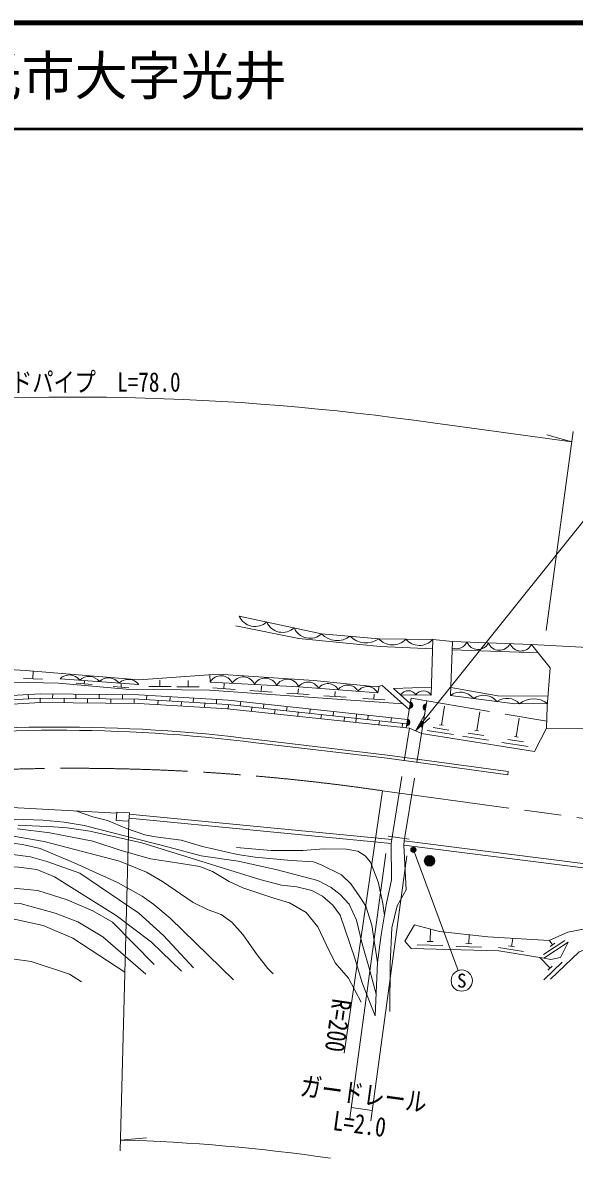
# Model space of a CAD drawing. Units: millimetres, scale not verified. Extents: x 40000 to 680000, y 20000 to 380000.
# Drawn here: x 410132 to 462156, y 272928 to 380000 of the extents above; entities that cross this region are included whole.
import ezdxf
from ezdxf.enums import TextEntityAlignment as Align

# ---------------------------------------------------------------- set-up
doc = ezdxf.new("R2010")
doc.units = ezdxf.units.MM
doc.header["$LTSCALE"] = 1000
doc.linetypes.add('CHAIN', pattern=[18.5, 12, -1.5, 3.5, -1.5])
doc.linetypes.add('DASHED', pattern=[7.5, 6, -1.5])
for name, color, linetype, lineweight in [('M-BGD', 7, 'Continuous', 13), ('M-BGD-HTXT', 7, 'Continuous', 13), ('M-BMK', 2, 'CHAIN', 13), ('M-STR-HTXT', 7, 'Continuous', 13), ('M-STR-STRC', 7, 'Continuous', 13), ('M-TTL', 2, 'Continuous', 140), ('M-TTL-LINE', 7, 'Continuous', 50)]:
    doc.layers.add(name, color=color, linetype=linetype, lineweight=lineweight)
doc.layers.add('M-TTL-TXT', color=7, linetype='Continuous')
doc.styles.add('ＭＳ ゴシック', font='')
doc.styles.get('ＭＳ ゴシック').set_extended_font_data('MS Gothic')

# ---------------------------------------------------------------- blocks, each defined once
blk = doc.blocks.new('open_arrow')
at = {"color": 0, "linetype": 'Continuous', "lineweight": -2}
blk.add_lwpolyline([(7.5, 1.25), (0, 0), (7.5, -1.25)], dxfattribs=at)

msp = doc.modelspace()

# ---------------------------------------------------------------- hatches: boundary and pattern name
at = {"layer": 'M-BGD'}
for points in [[(446608, 315346), (446708, 315964, -0.84072)], [(448201, 315770), (448102, 315152, -0.84072)], [(446345, 313708), (446444, 314326, -0.84072)], [(447945, 314174), (447845, 313556, -0.84072)], [(448007, 300979, -0.41421), (448507, 301479, -0.41421), (449007, 300979, -1)]]:
    msp.add_hatch(color=256, dxfattribs=at).paths.add_polyline_path(points)
at = {"layer": 'M-STR-HTXT'}
msp.add_hatch(color=256, dxfattribs=at).paths.add_polyline_path([(446876, 301790, -1), (447089, 302242, -0.41421), (447209, 301910, -0.41421)])

# ---------------------------------------------------------------- linework, layer by layer
at = {"layer": 'M-BGD', "linetype": 'DASHED'}
for p, q in [((448802, 321831), (450680, 321649)), ((458118, 321379), (464017, 321054)), ((448249, 316066), (459564, 314158)), ((444933, 303003), (446617, 313476)), ((446124, 302850), (447754, 312985)), ((459549, 313487), (463776, 313421))]:
    msp.add_line(p, q, dxfattribs=at)
at = {"layer": 'M-BGD'}
for p, q in [((450647, 320854), (458746, 320589)), ((410199, 318158), (411998, 318118)), ((411099, 318138), (411114, 318858)), ((413652, 318147), (421090, 317600)), ((423071, 317413), (423078, 318013)), ((415183, 317725), (416677, 317591)), ((415930, 317658), (415956, 317957)), ((418660, 317413), (420154, 317279)), ((419407, 317346), (419434, 317644)), ((422021, 317426), (424121, 317401)), ((424675, 317395), (426775, 317370)), ((425725, 317382), (425732, 317982)), ((428065, 317277), (430160, 317131)), ((429113, 317204), (429146, 317683)), ((431568, 317033), (433663, 316886)), ((432616, 316960), (432649, 317438)), ((436096, 316717), (436130, 317195)), ((439585, 316473), (439618, 316952)), ((446591, 315239), (444027, 317508)), ((445108, 317219), (448673, 317353)), ((446685, 315823), (445108, 317219)), ((410669, 316249), (410646, 316649)), ((411791, 315914), (411767, 316314)), ((412955, 316304), (412959, 316704)), ((414051, 315892), (414055, 316292)), ((415155, 316281), (415159, 316681)), ((416251, 315869), (416255, 316269)), ((417355, 316257), (417359, 316657)), ((418450, 315845), (418455, 316245)), ((419555, 316233), (419559, 316633)), ((420650, 315821), (420655, 316221)), ((421812, 316174), (421836, 316573)), ((422886, 315709), (422910, 316109)), ((424008, 316044), (424032, 316443)), ((425083, 315579), (425106, 315979)), ((426204, 315914), (426228, 316313)), ((428400, 315784), (428424, 316183)), ((430649, 315594), (430692, 315992)), ((435049, 316790), (437144, 316643)), ((438537, 316546), (440632, 316400)), ((442198, 316290), (444293, 316144)), ((443246, 316217), (443279, 316696)), ((446708, 315964), (446608, 315346)), ((427279, 315450), (427302, 315849)), ((429513, 315314), (429555, 315712)), ((431700, 315079), (431743, 315477)), ((432837, 315359), (432879, 315757)), ((433888, 314844), (433930, 315242)), ((435024, 315124), (435067, 315522)), ((436075, 314609), (436118, 315007)), ((437211, 314889), (437254, 315287)), ((439399, 314654), (439442, 315052)), ((441543, 314021), (441629, 314817)), ((448102, 315152), (448201, 315770)), ((449631, 313780), (449914, 315558)), ((452951, 313253), (453233, 315030)), ((438262, 314374), (438305, 314772)), ((440450, 314139), (440492, 314537)), ((442680, 314301), (442723, 314699)), ((443731, 313786), (443774, 314184)), ((444867, 314066), (444910, 314464)), ((445918, 313551), (445961, 313949)), ((446444, 314326), (446345, 313708)), ((447845, 313556), (447945, 314174)), ((449458, 313807), (449804, 313752)), ((456676, 312661), (456959, 314438)), ((448284, 313265), (450753, 312873)), ((448834, 313542), (450316, 313307)), ((451603, 312738), (454072, 312345)), ((452153, 313015), (453635, 312779)), ((452778, 313280), (453123, 313225)), ((456504, 312688), (456849, 312633)), ((455329, 312146), (457798, 311753)), ((455879, 312423), (457361, 312187)), ((455925, 309394), (455884, 309097)), ((420187, 305389), (444932, 302994)), ((420163, 304989), (444893, 302596)), ((444607, 303308), (446588, 303031)), ((444932, 302994), (444893, 302596)), ((446124, 302850), (446074, 302453)), ((448552, 293373), (448579, 294547)), ((448272, 293380), (448832, 293367)), ((452215, 293168), (452234, 294002)), ((456231, 292911), (456355, 293658)), ((459263, 292138), (461268, 293458)), ((460101, 293049), (459823, 293471)), ((447344, 293041), (449743, 292985)), ((451008, 292896), (453407, 292840)), ((451935, 293174), (452495, 293161)), ((454998, 292812), (457365, 292418)), ((455954, 292957), (456507, 292865)), ((459867, 292895), (460335, 293203)), ((459877, 290859), (458919, 291856)), ((459283, 289747), (461013, 291410)), ((459675, 290665), (460079, 291054))]:
    msp.add_line(p, q, dxfattribs=at)
for points in [[(430556, 324059), (438324, 322384), (443715, 321921), (448802, 321831), (448652, 316605), (445776, 316628)], [(448777, 320966), (443834, 321169), (436186, 321934), (430231, 323134)], [(458118, 321379), (459867, 319178), (459597, 315542), (459549, 313487), (458399, 311293), (447754, 312985), (446617, 313476), (429443, 315322), (421065, 315817), (411826, 315916), (405872, 315568), (379330, 313102), (377946, 317688)], [(458118, 321379), (450680, 321649), (450467, 316579), (456553, 315778), (459617, 315812)], [(444027, 317508), (443498, 317377), (437597, 317964), (428582, 318587), (421089, 318032), (410409, 318925), (401967, 319426), (394580, 319558), (385653, 319433), (378031, 319125)], [(445972, 315786), (427759, 317058), (419900, 317151), (413500, 317725), (403641, 317942), (400887, 318907)], [(443762, 317443), (443617, 316823), (436161, 317396), (427824, 317832), (427772, 318527)], [(446440, 314300), (429509, 316119), (421093, 316617), (411807, 316717), (405812, 316365), (379907, 313959), (377946, 317688)], [(459668, 316501), (454952, 316531), (450498, 317312)], [(446377, 313904), (429476, 315720), (421079, 316217), (411816, 316316), (405842, 315966), (379619, 313531)], [(447754, 312985), (448249, 316066), (446763, 316305), (446313, 313509)], [(455884, 309097), (444501, 310652), (432110, 312112)], [(455925, 309394), (444539, 310950), (432146, 312410)], [(338265, 283981), (343616, 295494), (344498, 298473), (345562, 299279), (361168, 300192), (370443, 301417), (389980, 304809), (403264, 306302), (418989, 305470)], [(415100, 305675), (416756, 305130), (418135, 304765), (419923, 304027), (421663, 303427), (422662, 303227), (425071, 302922), (427083, 302319), (430384, 301569), (432048, 301328), (435450, 301014), (437562, 300866), (438279, 300601), (440215, 299642), (441090, 298796), (441941, 297587), (442483, 296710), (443052, 294911), (443608, 291373)], [(443468, 288411), (442873, 290619), (442159, 293144), (441600, 295388), (440925, 296896), (440081, 297813), (439219, 298473), (437968, 299115), (433995, 300168), (430445, 300950), (426955, 301459), (423926, 302270), (415923, 304309), (414034, 304635), (412050, 304801), (410232, 304859), (404826, 304963)], [(443370, 286354), (442155, 289474), (441470, 291796), (440075, 295840), (439393, 296797), (438423, 297629), (437394, 298178), (436002, 298524), (434552, 298695), (432500, 299229), (421358, 302685), (416478, 303760), (414319, 304087), (413030, 304186), (409711, 304350)], [(350716, 283955), (354886, 286207), (358645, 287868), (361729, 289221), (366780, 291085), (373863, 293377), (381895, 295772), (396152, 300398), (402087, 302484), (404927, 303202), (406901, 303461), (409082, 303335), (412145, 302810), (419260, 300944), (421814, 299915), (423332, 299027), (426220, 297059), (427631, 296339), (428859, 295919), (429860, 295202), (430909, 294023), (432261, 292097), (433246, 290836), (433750, 290324)], [(442045, 287644), (440872, 289904), (439588, 291345), (438759, 293072), (437980, 294737), (436858, 296098), (435286, 297029), (433815, 297469), (430887, 298427), (429616, 299022), (428047, 299975), (426846, 300441), (424672, 300788), (422187, 301148), (419419, 301963), (416750, 302825), (412677, 303624), (409656, 303983)], [(430006, 289762), (424049, 295558), (422504, 296861), (421407, 297630), (419083, 298928), (414990, 300788), (411770, 302130), (410108, 302503), (408696, 302695), (406287, 302480), (403710, 301834), (400104, 300542), (396380, 299044), (394111, 298042), (391193, 297043), (385269, 295241), (370990, 290822), (365133, 288802), (360129, 286970), (355512, 285124), (353661, 284282)], [(430283, 302235), (433561, 301953), (436546, 301959), (438501, 302113), (440627, 302090), (441749, 301877), (442439, 301449), (442920, 300862), (443663, 299000), (444109, 296965), (444244, 295805)], [(444893, 302596), (444905, 299176), (444423, 296825), (443927, 294004), (443608, 291373), (443370, 286354)], [(446074, 302453), (446307, 298229), (445453, 296740), (444956, 294661), (444785, 291274), (444762, 286759)], [(446074, 302453), (493625, 296434), (547502, 289905), (568732, 286811)], [(355844, 283669), (361108, 285967), (383266, 293681), (392200, 296499), (397219, 298504), (401745, 300273), (404960, 301254), (406689, 301603), (408468, 301676), (410856, 301345), (412406, 300921), (415520, 299814), (421079, 296033), (423415, 293940), (426231, 290901)], [(362167, 283985), (364284, 284879), (380120, 291117), (398075, 297387), (403511, 299366), (405475, 300016), (407975, 300408), (409728, 300393), (411457, 300158), (413123, 299462), (418943, 295830), (422289, 293302), (425112, 290558)], [(368486, 284774), (371565, 285939), (383060, 290470), (385735, 291685), (391895, 294107), (403594, 297798), (405869, 298295), (408235, 298489), (411545, 298183), (414339, 297309), (416749, 296275), (418600, 295188), (422541, 291186)], [(421761, 290299), (417689, 293807), (415319, 295220), (413208, 296030), (409897, 296938), (407378, 297055), (404029, 296782), (400826, 295978), (399254, 295348), (390779, 292029), (388276, 291003), (381833, 288655), (378255, 287661), (376120, 286846), (374641, 286162), (373376, 285333)], [(379734, 286207), (381393, 287189), (385625, 289118), (394675, 292145), (404429, 295313), (406114, 295616), (408203, 295725), (412055, 294867), (414856, 293676), (419773, 290481)], [(459287, 291795), (461575, 293301), (460854, 291855), (459947, 291679), (459287, 291795), (455036, 292502), (446784, 292694), (446182, 293401), (447098, 294936), (449428, 294325), (454000, 293799), (459785, 293454), (461543, 294252), (463350, 294605)], [(475182, 287237), (469784, 292255), (467412, 293440), (464899, 293199), (462607, 292403), (459927, 289825)], [(415680, 289553), (414550, 290289), (410945, 291469), (407316, 291974), (403696, 291744), (398943, 291052), (390799, 288191), (387697, 286737)]]:
    msp.add_lwpolyline(points, dxfattribs=at)
msp.add_lwpolyline([(418995, 305571), (420193, 305500), (420145, 304701), (418948, 304773)], close=True, dxfattribs=at)
msp.add_circle((448507, 300979), 500, dxfattribs=at)
for centre, radius, start, end in [((432048, 324695), 1622, 203.0735, 312.58208), ((434637, 324136), 1622, 203.0735, 312.58208), ((437226, 323578), 1622, 203.0735, 312.58208), ((439802, 323783), 2035, 223.43181, 306.75895), ((442497, 323551), 2035, 223.43181, 306.75895), ((445007, 323034), 1705, 220.75014, 317.21857), ((447551, 322989), 1705, 220.75014, 317.21857), ((451038, 322081), 1107, 249.75265, 334.27971), ((453065, 322007), 1107, 201.55941, 334.27971), ((455093, 321933), 1107, 201.55941, 334.27971), ((457121, 321860), 1107, 201.55941, 334.27971), ((414521, 317255), 1246, 37.34141, 134.24053), ((416381, 317118), 1246, 37.34141, 134.24053), ((418240, 316981), 1246, 37.34141, 134.24053), ((420099, 316844), 1246, 37.34141, 134.24053), ((428839, 317264), 1163, 23.23481, 150.77906), ((430923, 317155), 1163, 23.23481, 150.77906), ((433008, 317046), 1163, 23.23481, 150.77906), ((435092, 316937), 1163, 23.23481, 150.77906), ((437047, 316721), 1114, 28.53629, 142.6809), ((438911, 316578), 1114, 28.53629, 142.6809), ((440775, 316434), 1114, 28.53629, 142.6809), ((442638, 316291), 1114, 28.53629, 142.6809), ((446491, 316165), 852, 32.00638, 147.09524), ((447929, 316154), 852, 32.00638, 147.09524), ((446604, 315663), 318, 270.75628, 70.97401), ((451410, 315241), 1637, 39.83448, 125.171), ((453609, 314952), 1637, 39.83448, 125.171), ((455809, 314662), 1637, 43.22372, 125.171), ((458327, 314149), 2104, 52.20629, 129.06076), ((448206, 315452), 318, 90.75628, 250.97401), ((446341, 314026), 318, 270.75628, 70.97401), ((447949, 313856), 318, 90.75628, 250.97401), ((413456, 164721), 148867, 82.78758, 97.49158), ((413456, 164721), 148567, 82.78709, 97.49316)]:
    msp.add_arc(centre, radius, start, end, dxfattribs=at)
at = {"layer": 'M-BGD-HTXT'}
msp.add_lwpolyline([(446124, 302850), (493674, 296831), (547554, 290302), (568790, 287207)], dxfattribs=at)
at = {"layer": 'M-BMK'}
msp.add_line((444079, 307581), (569407, 290453), dxfattribs=at)
msp.add_arc((415036, 109701), 200000, 81.65037, 95.91408, dxfattribs=at)
at = {"layer": 'M-STR-HTXT'}
for p, q in [((448818, 342259), (461922, 340468)), ((459494, 322708), (462057, 341459)), ((461922, 340468), (459559, 341136)), ((444079, 307581), (440448, 282846)), ((420145, 304701), (419332, 273645)), ((446982, 302016), (451196, 290621)), ((444382, 301659), (440973, 276717)), ((446372, 301448), (442955, 276447)), ((441109, 277708), (443090, 277437)), ((419358, 274645), (421803, 274861))]:
    msp.add_line(p, q, dxfattribs=at)
msp.add_lwpolyline([(447185, 313230), (469099, 340621), (507941, 340621)], dxfattribs=at)
msp.add_circle((446982, 302016), 250, dxfattribs=at)
for centre, radius, start, end in [((415032, 109797), 234904, 81.73057, 95.91694), ((415036, 109701), 165000, 81.59306, 88.49908)]:
    msp.add_arc(centre, radius, start, end, dxfattribs=at)
at = {"layer": 'M-STR-STRC'}
msp.add_circle((451543, 289683), 1000, dxfattribs=at)
at = {"layer": 'M-TTL'}
msp.add_line((680000, 380000), (40000, 380000), dxfattribs=at)
at = {"layer": 'M-TTL-LINE'}
msp.add_line((40000, 370000), (680000, 370000), dxfattribs=at)

# ---------------------------------------------------------------- block references
at = {"layer": 'M-STR-HTXT', "xscale": 240, "yscale": 240, "rotation": 51.3}
msp.add_blockref('open_arrow', (447185, 313230), dxfattribs=at)

# ---------------------------------------------------------------- texts
at = {"layer": 'M-STR-HTXT', "style": 'ＭＳ ゴシック', "width": 0.8}
for s, rotation, p in [('ガードパイプ\u3000L=78.0', 0.067, (415032, 344650)), ('ガードレール', 352.218, (442092, 277522)), ('L=2.0', 352.218, (441710, 274720))]:
    msp.add_text(s, height=1833, rotation=rotation, dxfattribs=at).set_placement(p, align=Align.BOTTOM_CENTER)
msp.add_text('R=200', height=1833, rotation=261.65, dxfattribs=at).set_placement((440448, 282846), align=Align.TOP_RIGHT)
at = {"layer": 'M-STR-STRC', "style": 'ＭＳ ゴシック'}
msp.add_text('S', height=1320, dxfattribs=at).set_placement((451543, 289683), align=Align.MIDDLE_CENTER)
at = {"layer": 'M-TTL-TXT', "style": 'ＭＳ ゴシック'}
msp.add_text('光市大字光井', height=3666, dxfattribs=at).set_placement((405024, 375000), align=Align.MIDDLE_LEFT)

doc.saveas('drawing.dxf')
